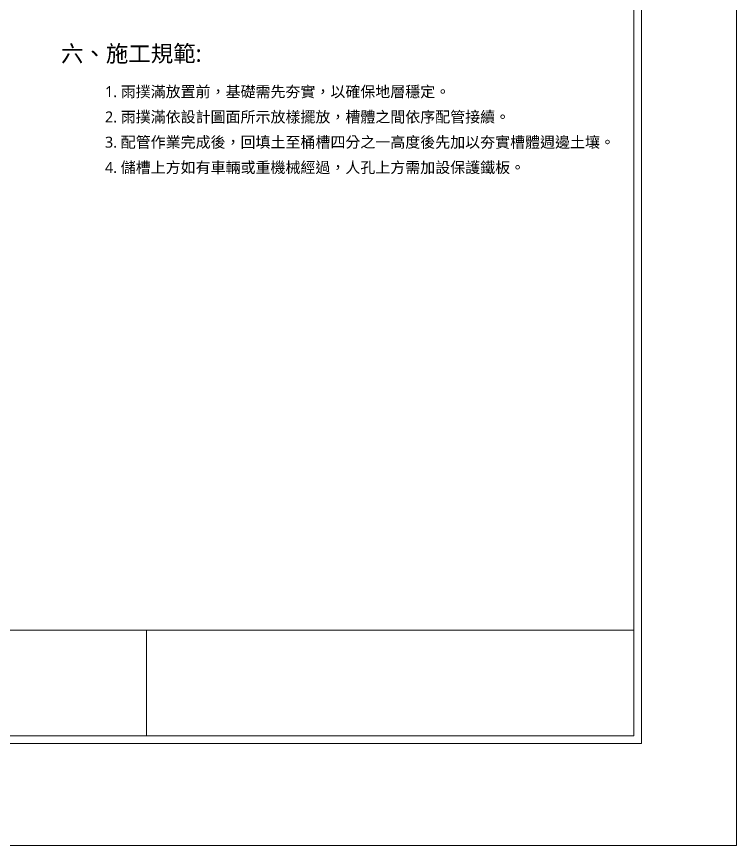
# Model space of a CAD drawing. Header units: millimetres. Extents: x 4664 to 8864, y -38 to 2932.
# Drawn here: x 7552 to 8864, y -38 to 1471 of the extents above; entities that cross this region are included whole.
import ezdxf

# ---------------------------------------------------------------- set-up
doc = ezdxf.new("R2010")
doc.units = ezdxf.units.MM
doc.styles.add('微軟正黑體-20', font='Microsoft JhengHei.ttf', dxfattribs={"height": 20})
doc.styles.add('微軟正黑體-30', font='Microsoft JhengHei.ttf', dxfattribs={"height": 30})

msp = doc.modelspace()

# ---------------------------------------------------------------- linework, layer by layer
at = {"lineweight": 5}
for p, q in [((8863.8, 2931.8, 163.2), (8863.8, -38.2, 163.2)), ((8676.8, 161.5, 163.2), (8676.8, 2733, 163.2)), ((8676.8, 353.8, 163.2), (4850.9, 353.8, 163.2)), ((7788.9, 353.8, 163.2), (7788.9, 161.5, 163.2)), ((4850.9, 161.5, 163.2), (8676.8, 161.5, 163.2)), ((8863.8, -38.2, 163.2), (4663.8, -38.2, 163.2))]:
    msp.add_line(p, q, dxfattribs=at)
at = {"color": 4, "lineweight": 5}
for p, q in [((8691, 147.3, 163.2), (8691, 2747.2, 163.2)), ((4836.7, 147.3, 163.2), (8691, 147.3, 163.2))]:
    msp.add_line(p, q, dxfattribs=at)

# ---------------------------------------------------------------- texts
at = {"lineweight": 5, "attachment_point": 4}
for s, insert, char_height, width, style in [('六、施工規範:', (7633.3, 1401.9), 30, 283.31, '微軟正黑體-30'), ('1. 雨撲滿放置前，基礎需先夯實，以確保地層穩定。', (7713.6, 1333.1), 20, 901.6, '微軟正黑體-20'), ('2. 雨撲滿依設計圖面所示放樣擺放，槽體之間依序配管接續。', (7713.6, 1287.1), 20, 901.6, '微軟正黑體-20'), ('3. 配管作業完成後，回填土至桶槽四分之一高度後先加以夯實槽體週邊土壤。', (7713.6, 1241.1), 20, 901.6, '微軟正黑體-20'), ('4. 儲槽上方如有車輛或重機械經過，人孔上方需加設保護鐵板。', (7713.6, 1195.1), 20, 901.6, '微軟正黑體-20')]:
    msp.add_mtext(s, dxfattribs=dict(at, insert=insert, char_height=char_height, width=width, style=style))

doc.saveas('drawing.dxf')
